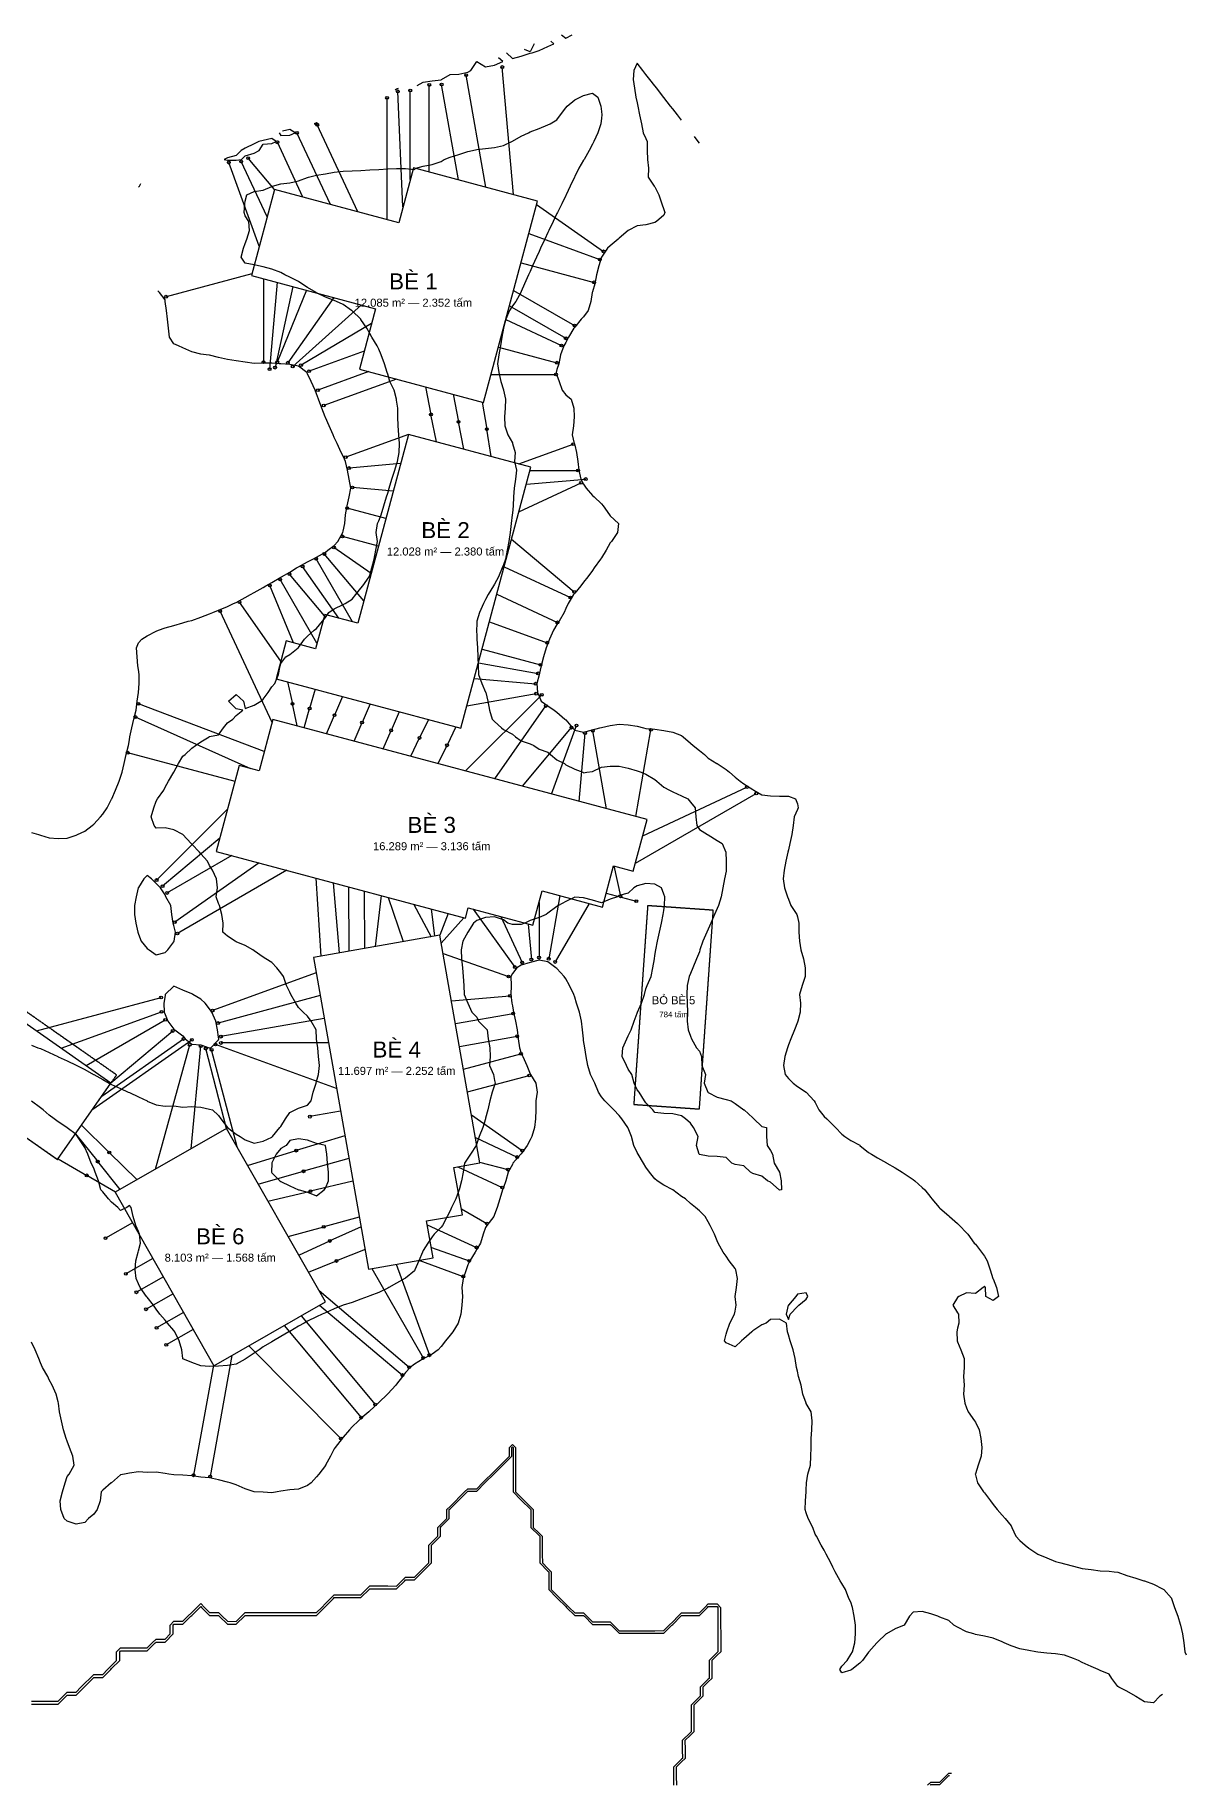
# Model space of a CAD drawing. Header units: millimetres. Extents: x -843915 to 388139, y -294015 to 727216.
# Drawn here: x -259105 to 388139, y -294015 to 690005 of the extents above; entities that cross this region are included whole.
import ezdxf
from ezdxf.enums import TextEntityAlignment as Align

# ---------------------------------------------------------------- set-up
doc = ezdxf.new("R2010")
doc.units = ezdxf.units.MM
doc.linetypes.add('DASHED', pattern=[1.524, 1.27, -0.254])
for name, color, linetype in [('BE PIN', 4, 'Continuous'), ('BE PIN - TEN', 7, 'Continuous'), ('DAY NEO BO (SO BO)', 8, 'Continuous'), ('DAY NEO DAY (SO BO)', 6, 'Continuous'), ('DAY NOI BE (SO BO)', 2, 'Continuous'), ('MNC 649.5', 5, 'Continuous'), ('MNDB 662.76', 3, 'Continuous'), ('PHAN BO', 1, 'DASHED')]:
    doc.layers.add(name, color=color, linetype=linetype)
doc.styles.add('VN', font='arial.ttf')

msp = doc.modelspace()

# ---------------------------------------------------------------- linework, layer by layer
at = {"layer": 'BE PIN'}
for points in [[(-124433, 603126), (-137374, 554830), (-67541, 536118), (-76651, 502121), (-6839, 483415), (23495, 596621), (-46317, 615327), (-54600, 584415)], [(-49147, 465447), (-77617, 359195), (-96189, 364172), (-101365, 344853), (-117849, 349270), (-123543, 328019), (-19570, 300160), (19771, 446981)], [(-157146, 230908), (-17079, 193377), (-15527, 199172), (20902, 189411), (26079, 208730), (60021, 199635), (66233, 222817), (77341, 219841), (85106, 248818), (-125333, 305205), (-133097, 276228), (-144205, 279204)], [(-427578, 179048), (-308757, 95849), (-306176, 99535), (-246460, 57721), (-216393, 100660), (-394931, 225673)], [(-31433, 183873), (-102491, 171344), (-71582, -3952), (-35130, 2476), (-38902, 23161), (-18753, 26565), (-23489, 53234), (-8969, 55750)], [(-151337, 75045), (-214036, 39337), (-158452, -58308), (-95801, -22311)]]:
    msp.add_lwpolyline(points, close=True, dxfattribs=at)
at = {"layer": 'DAY NEO BO (SO BO)'}
for p, q in [((9940, 600250), (3660, 671980)), ((-37390, 612940), (-37390, 661940)), ((-20970, 608540), (-30430, 662210)), ((-5510, 604390), (-16660, 667410)), ((-61130, 586160), (-61130, 654660)), ((-52210, 593340), (-55040, 658280)), ((-48070, 608800), (-48070, 658800)), ((-93000, 594700), (-111810, 635030)), ((-77550, 590560), (-100370, 639500)), ((-124430, 603130), (-139220, 620750)), ((-108460, 598850), (-122830, 629670)), ((-132970, 571250), (-150070, 618230)), ((-128570, 587670), (-143150, 618940)), ((22990, 594720), (60670, 568330)), ((18590, 578300), (58530, 563760)), ((14190, 561880), (55240, 550880)), ((-137120, 555800), (-185420, 542860)), ((-130610, 553020), (-130610, 506020)), ((-122880, 550950), (-127170, 502140)), ((-114190, 548620), (-124110, 502960)), ((-106460, 546550), (-122880, 505950)), ((-91010, 542410), (-116920, 505730)), ((10040, 546420), (44260, 526690)), ((-75550, 538270), (-114190, 503620)), ((7720, 537730), (39330, 519480)), ((-69790, 527710), (-109480, 504320)), ((5640, 530000), (36910, 515420)), ((-73940, 512260), (-104950, 500980)), ((1500, 514550), (34340, 505750)), ((-71330, 500700), (-99990, 490270)), ((-55880, 496550), (-96760, 481680)), ((-2640, 499090), (33860, 499110)), ((-49150, 465450), (-84390, 452630)), ((12950, 448810), (43490, 459920)), ((-53550, 449030), (-82440, 446510)), ((19270, 445110), (46270, 445110)), ((-57690, 433570), (-80600, 435580)), ((13060, 421930), (47950, 438200)), ((17200, 437380), (50570, 440320)), ((-61830, 418120), (-83560, 423950)), ((-65970, 402660), (-86250, 408100)), ((8920, 406470), (44170, 376920)), ((-80510, 359970), (-101030, 395470)), ((-74250, 371750), (-96430, 398180)), ((-70110, 387210), (-91000, 401840)), ((-100530, 347970), (-121270, 383920)), ((-96390, 363430), (-116010, 386790)), ((-88240, 362040), (-108600, 391120)), ((4780, 391020), (41940, 373690)), ((-113700, 348160), (-127090, 380500)), ((640, 375570), (34630, 359720)), ((-125790, 303490), (-154950, 366020)), ((-120880, 337960), (-144110, 371140)), ((-3510, 360110), (28910, 348310)), ((-7650, 344660), (25190, 335860)), ((-9720, 336930), (23760, 331030)), ((-12050, 328240), (22320, 325240)), ((-16930, 276160), (25850, 318940)), ((-16190, 312780), (22710, 319640)), ((-137710, 277460), (-202640, 306480)), ((-130190, 287070), (-200940, 313940)), ((-510, 271760), (28170, 312710)), ((14940, 267620), (42580, 300560)), ((31360, 263220), (45390, 301750)), ((46820, 259080), (50180, 297430)), ((62270, 254940), (54550, 298760)), ((78690, 250540), (87290, 299290)), ((-146610, 270240), (-206980, 286420)), ((82680, 239780), (141140, 267040)), ((78540, 224320), (146520, 263570)), ((-150750, 254790), (-190710, 214840)), ((-155150, 238370), (-187330, 211380)), ((-148450, 228580), (-184820, 207580)), ((-133000, 224440), (-180510, 191170)), ((-117540, 220300), (-179030, 184800)), ((-12640, 198400), (10720, 165930)), ((24340, 202240), (24320, 171240)), ((36010, 206070), (29760, 170620)), ((52430, 201670), (33430, 168760)), ((2820, 194260), (14870, 168430)), ((18270, 190120), (20010, 170200)), ((-29610, 173500), (7200, 160620)), ((-100950, 162630), (-159210, 141420)), ((-258270, 129990), (-188240, 148770)), ((-98700, 149830), (-156170, 134420)), ((-24950, 146910), (7930, 149750)), ((-244350, 120230), (-187970, 140750)), ((-22710, 134100), (9790, 139810)), ((-230420, 110480), (-185830, 136250)), ((-216500, 100730), (-181650, 129980)), ((-96440, 137030), (-154540, 126780)), ((-226640, 86020), (-170930, 125010)), ((-221480, 93390), (-175600, 125500)), ((-191310, 52280), (-172120, 122200)), ((-171320, 63660), (-165920, 121410)), ((-151340, 75050), (-163120, 120030)), ((-145470, 64750), (-159790, 119400)), ((-89490, 97640), (-157620, 122440)), ((-94010, 123240), (-154510, 123230)), ((-20460, 121300), (12050, 126990)), ((-18220, 108490), (14140, 117140)), ((-15970, 95690), (18810, 104970)), ((-13730, 82880), (14930, 62790)), ((-11480, 70080), (12070, 59070)), ((-21240, 53620), (3650, 41930)), ((-9060, 56290), (6870, 52000)), ((-19340, 29880), (-5040, 21650)), ((-38510, 21000), (-10790, 8270)), ((-43170, 1060), (-18270, -8020)), ((-36180, 8210), (-14990, 640)), ((-69760, -3630), (-40790, -53880)), ((-55980, -1200), (-37340, -52410)), ((-99380, -16030), (-48660, -59040)), ((-99070, -24190), (-52420, -63490)), ((-119010, -35650), (-75720, -87440)), ((-109470, -30170), (-67780, -80040)), ((-138950, -47100), (-87090, -99190)), ((-158700, -57860), (-170010, -119840)), ((-148490, -52580), (-160620, -120510))]:
    msp.add_line(p, q, dxfattribs=at)
for centre in [(3660, 671980), (-48070, 658800), (-37390, 661940), (-30430, 662210), (-16660, 667410), (-61130, 654660), (-55040, 658280), (-100370, 639500), (-122830, 629670), (-111810, 635030), (-139220, 620750), (-150070, 618230), (-143150, 618940), (58530, 563760), (60670, 568330), (55240, 550880), (-185420, 542860), (44260, 526690), (36910, 515420), (39330, 519480), (-130610, 506020), (-127170, 502140), (-124110, 502960), (-122880, 505950), (-116920, 505730), (-114190, 503620), (-109480, 504320), (34340, 505750), (-104950, 500980), (33860, 499110), (-99990, 490270), (-96760, 481680), (-84390, 452630), (43490, 459920), (-82440, 446510), (46270, 445110), (-80600, 435580), (47950, 438200), (50570, 440320), (-83560, 423950), (-86250, 408100), (-101030, 395470), (-96430, 398180), (-91000, 401840), (-121270, 383920), (-116010, 386790), (-108600, 391120), (-127090, 380500), (41940, 373690), (44170, 376920), (-154950, 366020), (-144110, 371140), (34630, 359720), (28910, 348310), (25190, 335860), (22320, 325240), (23760, 331030), (22710, 319640), (25850, 318940), (-202640, 306480), (-200940, 313940), (28170, 312710), (42580, 300560), (45390, 301750), (50180, 297430), (54550, 298760), (87290, 299290), (-206980, 286420), (141140, 267040), (146520, 263570), (-190710, 214840), (-187330, 211380), (-184820, 207580), (-180510, 191170), (-179030, 184800), (14870, 168430), (20010, 170200), (24320, 171240), (29760, 170620), (33430, 168760), (7200, 160620), (10720, 165930), (-188240, 148770), (7930, 149750), (-187970, 140750), (-159210, 141420), (9790, 139810), (-185830, 136250), (-181650, 129980), (-156170, 134420), (-175600, 125500), (-172120, 122200), (-170930, 125010), (-165920, 121410), (-163120, 120030), (-159790, 119400), (-157620, 122440), (-154540, 126780), (-154510, 123230), (12050, 126990), (14140, 117140), (18810, 104970), (12070, 59070), (14930, 62790), (6870, 52000), (3650, 41930), (-5040, 21650), (-14990, 640), (-10790, 8270), (-18270, -8020), (-48660, -59040), (-40790, -53880), (-37340, -52410), (-52420, -63490), (-75720, -87440), (-67780, -80040), (-87090, -99190), (-170010, -119840), (-160620, -120510)]:
    msp.add_circle(centre, 800, dxfattribs=at)
at = {"layer": 'DAY NEO DAY (SO BO)'}
for p, q in [((-39460, 492150), (-36440, 476690)), ((-24000, 488010), (-20980, 472550)), ((-7580, 483610), (-5040, 468280)), ((-33420, 461230), (-36440, 476690)), ((-17960, 457090), (-20980, 472550)), ((-2510, 452950), (-5040, 468280)), ((-117070, 326280), (-114330, 313900)), ((-101610, 322140), (-104670, 311320)), ((-86160, 318000), (-90660, 307560)), ((-111590, 301520), (-114330, 313900)), ((-107730, 300490), (-104670, 311320)), ((-95170, 297120), (-90660, 307560)), ((-70700, 313860), (-75210, 303420)), ((-54280, 309460), (-58790, 299020)), ((-37860, 305060), (-42850, 294750)), ((-79720, 292980), (-75210, 303420)), ((-63300, 288580), (-58790, 299020)), ((-22400, 300920), (-27390, 290610)), ((-47840, 284440), (-42850, 294750)), ((-32390, 280300), (-27390, 290610)), ((66370, 222780), (70160, 205700)), ((62130, 207500), (79030, 202970)), ((-87240, 84830), (-104470, 81790)), ((-236400, 72090), (-223850, 56500)), ((-232950, 77010), (-217340, 61680)), ((-84810, 71050), (-112160, 62690)), ((-201740, 46340), (-217340, 61680)), ((-139520, 54330), (-112160, 62690)), ((-246150, 58170), (-230020, 48790)), ((-211300, 40900), (-223850, 56500)), ((-133570, 43910), (-108060, 51080)), ((-82550, 58240), (-108060, 51080)), ((-213900, 39410), (-230020, 48790)), ((-128120, 34350), (-104210, 39890)), ((-80290, 45440), (-104210, 39890)), ((-204220, 22090), (-219430, 13430)), ((-116730, 14370), (-96730, 19810)), ((-76730, 25250), (-96730, 19810)), ((-75780, 19840), (-93280, 11900)), ((-110780, 3950), (-93280, 11900)), ((-192840, 2100), (-208050, -6560)), ((-105330, -5610), (-89540, 650)), ((-73520, 7030), (-89540, 650)), ((-186900, -8330), (-202110, -16980)), ((-181460, -17890), (-196670, -26540)), ((-175530, -28320), (-190730, -36970)), ((-170080, -37880), (-185290, -46530))]:
    msp.add_line(p, q, dxfattribs=at)
for centre in [(-36440, 476690), (-36440, 476690), (-20980, 472550), (-20980, 472550), (-5040, 468280), (-5040, 468280), (-114330, 313900), (-114330, 313900), (-104670, 311320), (-104670, 311320), (-90660, 307560), (-90660, 307560), (-75210, 303420), (-75210, 303420), (-58790, 299020), (-58790, 299020), (-42850, 294750), (-42850, 294750), (-27390, 290610), (-27390, 290610), (70160, 205700), (79030, 202970), (-104470, 81790), (-217340, 61680), (-217340, 61680), (-112160, 62690), (-112160, 62690), (-230020, 48790), (-230020, 48790), (-223850, 56500), (-223850, 56500), (-108060, 51080), (-108060, 51080), (-104210, 39890), (-104210, 39890), (-96730, 19810), (-96730, 19810), (-219430, 13430), (-93280, 11900), (-93280, 11900), (-89540, 650), (-89540, 650), (-208050, -6560), (-202110, -16980), (-196670, -26540), (-190730, -36970), (-185290, -46530)]:
    msp.add_circle(centre, 800, dxfattribs=at)
at = {"layer": 'DAY NOI BE (SO BO)'}
for p, q in [((-101120, 215900), (-98400, 172070)), ((-91460, 213310), (-88060, 173890)), ((-82770, 210980), (-82640, 174840)), ((-74080, 208650), (-73780, 176410)), ((-64420, 206060), (-67870, 177450)), ((-60550, 205030), (-52110, 180230)), ((-46060, 201140), (-36360, 183000)), ((-36410, 198560), (-34390, 183350)), ((-26750, 195970), (-31430, 183870)), ((-18050, 193640), (-30650, 179410))]:
    msp.add_line(p, q, dxfattribs=at)
at = {"layer": 'MNC 649.5'}
for points in [[(-261077, 121966), (-257435, 120572), (-256069, 120043), (-251062, 117837), (-246182, 115577), (-246054, 115517), (-241046, 113170), (-236038, 110823), (-235550, 110582), (-231031, 108300), (-226241, 105587), (-226023, 105468), (-221015, 102614), (-217393, 100592), (-216008, 99936), (-211000, 97595), (-206645, 95597), (-205992, 95297), (-200985, 92926), (-196081, 90602), (-195977, 90559), (-190969, 88358), (-185962, 87748), (-180954, 87954), (-175946, 87046), (-170938, 87474), (-165931, 87153), (-160923, 86083), (-159342, 85607), (-155915, 82478), (-154600, 80612), (-150908, 75617), (-150908, 75617), (-145900, 71962), (-143754, 70622), (-140892, 68743), (-135885, 66974), (-130877, 67953), (-125869, 70334), (-125586, 70622), (-121472, 75617), (-120862, 76351), (-118172, 80612), (-115854, 84130), (-112849, 85607), (-110846, 86635), (-105838, 88176), (-103762, 90602), (-102728, 95597), (-101089, 100592), (-100831, 101553), (-99636, 105587), (-99162, 110582), (-99650, 115577), (-100024, 120572), (-100831, 125317), (-100870, 125567), (-100995, 130562), (-103790, 135557), (-105838, 138241), (-108383, 140552), (-110846, 143092), (-112496, 145547), (-115190, 150542), (-115854, 151767), (-117675, 155537), (-119408, 160532), (-120862, 162743), (-123044, 165527), (-125869, 168382), (-129312, 170522), (-130877, 171384), (-135885, 174962), (-136692, 175517), (-140892, 177968), (-145900, 180058), (-146519, 180512), (-150908, 183315), (-153412, 185507), (-153352, 190502), (-154068, 195498), (-155421, 200493), (-155915, 201594), (-157263, 205488), (-156443, 210483), (-157102, 215478), (-159272, 220473), (-160923, 223079), (-162169, 225468), (-165931, 229634), (-166665, 230463), (-170938, 234944), (-171364, 235458), (-175916, 240453), (-175946, 240481), (-180954, 243102), (-185962, 244144), (-190969, 244033), (-192018, 245448), (-193826, 250443), (-192370, 255438), (-190969, 259247), (-190214, 260433), (-186592, 265428), (-185962, 267010), (-184025, 270423), (-180993, 275418), (-180954, 275509), (-178403, 280413), (-175946, 284536), (-174749, 285408), (-170938, 288904), (-168792, 290403), (-165931, 292484), (-161096, 295398), (-160923, 295479), (-155915, 296519), (-153197, 300393), (-150908, 303197), (-147927, 305388), (-145900, 307363), (-142283, 310383), (-145900, 311042), (-150360, 315378), (-145900, 319243), (-141917, 315378), (-140892, 311308), (-135885, 313265), (-132086, 315378), (-130877, 316584), (-127978, 320373), (-125869, 323447), (-124254, 325368), (-122190, 330363), (-121268, 335358), (-120862, 336607), (-118045, 340353), (-115854, 341602), (-111180, 345348), (-110846, 345681), (-107560, 350343), (-105838, 352008), (-102040, 355338), (-100831, 356310), (-97492, 360333), (-95823, 362433), (-93878, 365328), (-90815, 367295), (-85808, 369699), (-84695, 370323), (-80800, 372821), (-78654, 375318), (-75792, 378999), (-74749, 380313), (-71164, 385308), (-70785, 386280), (-69632, 390303), (-68449, 395299), (-67524, 400294), (-66576, 405289), (-67222, 410284), (-66499, 415279), (-65777, 416772), (-64447, 420274), (-63031, 425269), (-61455, 430264), (-60769, 432340), (-59868, 435259), (-58376, 440254), (-56846, 445249), (-55762, 448506), (-55207, 450244), (-54290, 455239), (-54215, 460234), (-54425, 465229), (-54910, 470224), (-55025, 475219), (-55085, 480214), (-55762, 484755), (-55830, 485209), (-57207, 490204), (-59489, 495199), (-60769, 499243), (-61124, 500194), (-62522, 505189), (-64416, 510184), (-65777, 513386), (-66764, 515179), (-69623, 520174), (-70785, 522172), (-72578, 525169), (-75792, 530051), (-75876, 530164), (-80800, 534918), (-81195, 535159), (-85808, 538521), (-89509, 540154), (-90815, 540766), (-95823, 542543), (-100831, 545036), (-101039, 545149), (-105838, 548095), (-109043, 550144), (-110846, 551393), (-115854, 553777), (-118671, 555139), (-120862, 556538), (-125869, 558405), (-130877, 559558), (-133381, 560134), (-135885, 560734), (-140892, 561671), (-143204, 565129), (-141862, 570124), (-140892, 572730), (-139989, 575119), (-138463, 580114), (-138878, 585109), (-140892, 588352), (-141396, 590104), (-141098, 595100), (-140892, 596610), (-140058, 600095), (-135885, 602006), (-130877, 602790), (-125869, 604807), (-125494, 605090), (-120862, 606240), (-115854, 606906), (-110846, 608087), (-105838, 609852), (-105346, 610085), (-100831, 611186), (-95823, 611996), (-90815, 612801), (-85808, 613458), (-80800, 613658), (-75792, 613814), (-70785, 614144), (-65777, 614455), (-60769, 614684), (-55762, 614901), (-50754, 614930), (-45746, 614445), (-44906, 615080), (-40738, 616261), (-35731, 617211), (-30723, 618906), (-28969, 620075), (-25715, 621262), (-20708, 622740), (-15700, 624454), (-13161, 625070), (-10692, 625601), (-5685, 626272), (-677, 626804), (4331, 627804), (8993, 630065), (9338, 630266), (14346, 633111), (18457, 635060), (19354, 635476), (24362, 637506), (29369, 639523), (30642, 640055), (34377, 642393), (36429, 645050), (39385, 649046), (40117, 650045), (44392, 653541), (47479, 655040), (49400, 655948), (54408, 657310), (57314, 655040), (59156, 650045), (59415, 647048), (59593, 645050), (59415, 643287), (59035, 640055), (57412, 635060), (55141, 630065), (54408, 628702), (52500, 625070), (49623, 620075), (49400, 619705), (46698, 615080), (44392, 610378), (44255, 610085), (41923, 605090), (39557, 600095), (39385, 599738), (37155, 595100), (34651, 590104), (34377, 589549), (32240, 585109), (29903, 580114), (29369, 578973), (27554, 575119), (25202, 570124), (24362, 568315), (22893, 565129), (20698, 560134), (19354, 557107), (18443, 555139), (16215, 550144), (14346, 545804), (14058, 545149), (11311, 540154), (9338, 537704), (7690, 535159), (5595, 530164), (4331, 525262), (4307, 525169), (3349, 520174), (2569, 515179), (1774, 510184), (1001, 505189), (1671, 500194), (2900, 495199), (4331, 490412), (4392, 490204), (5548, 485209), (5354, 480214), (4855, 475219), (5011, 470224), (6748, 465229), (9338, 460733), (9498, 460234), (10889, 455239), (10597, 450244), (11735, 445249), (11182, 440254), (10317, 435259), (10032, 430264), (9727, 425269), (9338, 421106), (9255, 420274), (8696, 415279), (8142, 410284), (7354, 405289), (6477, 400294), (5479, 395299), (4331, 392012), (3646, 390303), (1531, 385308), (-677, 381293), (-1303, 380313), (-4254, 375318), (-5685, 372530), (-6953, 370323), (-9085, 365328), (-10574, 360333), (-10692, 358668), (-10925, 355338), (-10692, 352008), (-10577, 350343), (-10303, 345348), (-10066, 340353), (-9858, 335358), (-9649, 330363), (-7899, 325368), (-5685, 320489), (-5658, 320373), (-4534, 315378), (-3532, 310383), (-1966, 305388), (-677, 304063), (3285, 300393), (4331, 299415), (9338, 296772), (11172, 295398), (14346, 293195), (19354, 291459), (21471, 290403), (24362, 288470), (29369, 286657), (30744, 285408), (34377, 282513), (38576, 280413), (39385, 279706), (44392, 277101), (48961, 275418), (49400, 275032), (51147, 275418), (54408, 275926), (59415, 278375), (64423, 278828), (69431, 278800), (74438, 277656), (79446, 276274), (81822, 275418), (84454, 274384), (89462, 271292), (90583, 270423), (94469, 267035), (97669, 265428), (99477, 264487), (104485, 262173), (108013, 260433), (109492, 258701), (112219, 255438), (112462, 250443), (113156, 245448), (114500, 243334), (119052, 240453), (119508, 240194), (124515, 237047), (127358, 235458), (129298, 230463), (129490, 225468), (129523, 224469), (129620, 220473), (129523, 219885), (128707, 215478), (127726, 210483), (126662, 205488), (125169, 200493), (124515, 198887), (122943, 195498), (120915, 190502), (119508, 187298), (118635, 185507), (116513, 180512), (114827, 175517), (114500, 174518), (112919, 170522), (110864, 165527), (109492, 162197), (108756, 160532), (107588, 155537), (107517, 150542), (107651, 145547), (107795, 140552), (107710, 135557), (108240, 130562), (109492, 127066), (109985, 125567), (112887, 120572), (114500, 118711), (115598, 115577), (115820, 110582), (117924, 105587), (117196, 100592), (119332, 95597), (119508, 95401), (124515, 92800), (129523, 91467), (132340, 90602), (134531, 89257), (139538, 85719), (139661, 85607), (144546, 81069), (145088, 80612), (149554, 76187), (152214, 75617), (152214, 70622), (152707, 65627), (154562, 62852), (155589, 60632), (156521, 55637), (159569, 50642), (159569, 50642), (160453, 45647), (160748, 40652), (159569, 40478), (159306, 40652), (154562, 44985), (152892, 45647), (149554, 48327), (144546, 49777), (143221, 50642), (139538, 54176), (134531, 54839), (132812, 55637), (129523, 58824), (124515, 59368), (119508, 59570), (114500, 60550), (114348, 60632), (112908, 65627), (113819, 70622), (111267, 75617), (109492, 78114), (106743, 80612), (104485, 82164), (99477, 83290), (94469, 83653), (89462, 84190), (88287, 85607), (84454, 89475), (83658, 90602), (80676, 95597), (79446, 96792), (77808, 100592), (76538, 105587), (74438, 108566), (73423, 110582), (70986, 115577), (71491, 120572), (73654, 125567), (74438, 127249), (76204, 130562), (77803, 135557), (79446, 140060), (79678, 140552), (82002, 145547), (83607, 150542), (84454, 153616), (85113, 155537), (87337, 160532), (88385, 165527), (89236, 170522), (89462, 172339), (90001, 175517), (90979, 180512), (92152, 185507), (93110, 190502), (94131, 195498), (94469, 197768), (94854, 200493), (95128, 205488), (94469, 206838), (93157, 210483), (89462, 212439), (84454, 212966), (79446, 211606), (77594, 210483), (74438, 207537), (69431, 206084), (68377, 205488), (64423, 204144), (59415, 201947), (54408, 203555), (49400, 204929), (44392, 205210), (39385, 202845), (35233, 200493), (34377, 199961), (29369, 196258), (28434, 195498), (24362, 193741), (19354, 192146), (16284, 190502), (14346, 189877), (9338, 189809), (6835, 190502), (4331, 192500), (-677, 194220), (-5685, 193821), (-10692, 192122), (-12473, 190502), (-15677, 185507), (-15700, 185467), (-18555, 180512), (-19378, 175517), (-19354, 170522), (-18740, 165527), (-18304, 160532), (-17962, 155537), (-17807, 150542), (-15700, 145688), (-15641, 145547), (-13502, 140552), (-10692, 137666), (-9684, 135557), (-5685, 131554), (-4786, 130562), (-4312, 125567), (-3269, 120572), (-3165, 115577), (-3448, 110582), (-1354, 105587), (-677, 102181), (-411, 100592), (-677, 99516), (-1993, 95597), (-3266, 90602), (-4402, 85607), (-5685, 80985), (-5797, 80612), (-7282, 75617), (-9253, 70622), (-10692, 66660), (-11035, 65627), (-14137, 60632), (-15700, 58381), (-17492, 55637), (-18334, 50642), (-19188, 45647), (-20536, 40652), (-20708, 40211), (-22541, 35657), (-24881, 30662), (-25715, 28782), (-27262, 25667), (-30012, 20672), (-30723, 19616), (-34548, 15677), (-35731, 14148), (-38272, 10682), (-40738, 6509), (-41187, 5687), (-43312, 692), (-45437, -4303), (-45746, -4845), (-50754, -9086), (-51132, -9299), (-55762, -11902), (-60180, -14294), (-60769, -14650), (-65777, -17088), (-70785, -18923), (-71754, -19289), (-75792, -20830), (-80800, -22640), (-85808, -24284), (-85808, -24284), (-90815, -26210), (-95823, -28533), (-97550, -29279), (-100831, -30762), (-105838, -33258), (-107716, -34274), (-110846, -36090), (-115854, -38996), (-116323, -39269), (-120862, -41902), (-124930, -44264), (-125869, -44809), (-130877, -47686), (-133117, -49259), (-135885, -51132), (-140379, -54254), (-140892, -54587), (-145900, -57346), (-150908, -58146), (-155915, -58437), (-160923, -58694), (-165931, -58261), (-170938, -56394), (-175946, -54321), (-175998, -54254), (-176572, -49259), (-178013, -44264), (-180490, -39269), (-180954, -38436), (-184531, -34274), (-185962, -32551), (-188935, -29279), (-190969, -26455), (-192534, -24284), (-195977, -19705), (-196311, -19289), (-200015, -14294), (-200985, -12296), (-202140, -9299), (-202814, -4303), (-202415, 692), (-201130, 5687), (-200985, 6263), (-199844, 10682), (-200405, 15677), (-200985, 17162), (-202464, 20672), (-203838, 25667), (-205073, 30662), (-205992, 31893), (-207495, 30662), (-211000, 29010), (-212492, 30662), (-216008, 33772), (-217786, 35657), (-221015, 39491), (-222017, 40652), (-223473, 45647), (-225183, 50642), (-226023, 52795), (-227582, 55637), (-229463, 60632), (-231031, 64503), (-231758, 65627), (-235120, 70622), (-236038, 71721), (-241046, 75531), (-241165, 75617), (-246054, 78817), (-248269, 80612), (-251062, 82711), (-254576, 85607), (-256069, 86803), (-261077, 90471)], [(-105838, 39389), (-100831, 37298), (-96472, 40652), (-95823, 41505), (-94086, 45647), (-94081, 50642), (-94703, 55637), (-95076, 60632), (-95823, 65627), (-95823, 65627), (-100831, 66769), (-105838, 68565), (-110846, 69314), (-115854, 68303), (-117831, 65627), (-120862, 63803), (-123430, 60632), (-125869, 55765), (-125923, 55637), (-126145, 50642), (-125869, 50194), (-121377, 45647), (-120862, 45294), (-115854, 42918), (-110846, 40701), (-110638, 40652), (-105838, 39389)], [(-261077, -248583), (-256069, -248582), (-251062, -248581), (-246054, -248579), (-241528, -244065), (-241046, -243574), (-236038, -243572), (-231524, -239070), (-231031, -238566), (-226528, -234075), (-226023, -233576), (-221015, -233578), (-216506, -229080), (-216008, -228593), (-211488, -224085), (-211485, -219090), (-211000, -218610), (-205992, -218611), (-200985, -218612), (-195977, -218613), (-191447, -214095), (-190969, -213621), (-185962, -213622), (-181428, -209100), (-181426, -204104), (-180954, -203635), (-175946, -203636), (-171408, -199109), (-170938, -198644), (-166398, -194114), (-165931, -193651), (-165466, -194114), (-160923, -198646), (-155915, -198647), (-155451, -199109), (-150908, -203641), (-145900, -203642), (-141356, -199109), (-140892, -198650), (-135885, -198651), (-130877, -198652), (-125869, -198652), (-120862, -198653), (-115854, -198654), (-110846, -198655), (-105838, -198656), (-100831, -198657), (-96277, -194114), (-95823, -193664), (-91267, -189119), (-90815, -188671), (-85808, -188672), (-80800, -188674), (-75792, -188675), (-71230, -184124), (-70785, -183684), (-65777, -183685), (-60769, -183686), (-55762, -183688), (-51192, -179129), (-50754, -178697), (-45746, -178698), (-41171, -174134), (-40738, -173709), (-36157, -169139), (-36154, -164144), (-36153, -159149), (-35731, -158735), (-31139, -154154), (-31137, -149159), (-30723, -148751), (-26125, -144164), (-26121, -139169), (-25715, -138770), (-21108, -134174), (-20708, -133780), (-16095, -129179), (-15700, -128790), (-10692, -128793), (-6072, -124184), (-5685, -123803), (-1059, -119189), (-677, -118813), (3954, -114194), (4331, -113822), (8965, -109199), (8967, -104204), (9338, -103836), (9706, -104204), (9707, -109199), (9709, -114194), (9711, -119189), (9713, -124184), (9716, -129179), (14346, -133797), (14724, -134174), (19354, -138792), (19732, -139169), (19735, -144164), (19739, -149159), (24362, -153770), (24747, -154154), (24751, -159149), (24756, -164144), (24762, -169139), (29369, -173735), (29770, -174134), (29772, -179129), (29774, -184124), (34377, -188715), (34783, -189119), (39385, -193710), (39791, -194114), (44392, -198704), (49400, -198706), (49805, -199109), (54408, -203700), (59415, -203702), (64423, -203704), (64825, -204104), (69431, -208698), (74438, -208700), (79446, -208701), (84454, -208695), (89462, -208692), (94469, -208690), (99066, -204104), (99477, -203694), (104073, -199109), (104485, -198698), (109492, -198695), (114500, -198692), (119090, -194114), (119508, -193699), (124515, -193700), (124933, -194114), (124937, -199109), (124941, -204104), (124943, -209100), (124943, -214095), (124944, -219090), (124515, -219516), (119936, -224085), (119938, -229080), (119941, -234075), (119508, -234507), (114933, -239070), (114933, -244065), (114500, -244492), (109921, -249060), (109922, -254055), (109914, -259050), (109907, -264045), (109492, -264463), (104904, -269040), (104906, -274035), (104919, -279030), (104485, -279466), (99914, -284025), (99922, -289020), (99950, -294015)], [(244288, -294015), (244700, -293675), (249708, -293670), (254369, -289020), (254715, -288675), (255064, -288672)]]:
    msp.add_lwpolyline(points, dxfattribs=at)
at = {"layer": 'MNDB 662.76'}
for points in [[(36960, 690005), (39385, 688306), (42903, 690005)], [(5962, 680015), (9338, 676752), (14346, 678128), (19354, 679717), (20418, 680015), (24362, 681259), (29369, 683577), (32597, 685010), (30964, 686601)], [(21504, 685010), (19354, 680546), (16213, 681877)], [(-44111, 661666), (-40738, 663571), (-35731, 664190), (-30723, 664795), (-30473, 665030), (-25715, 667821), (-20708, 667966), (-15700, 669050), (-13958, 670025), (-10692, 675020)], [(-10692, 675020), (-5685, 672181), (-677, 673000), (3913, 675020), (1509, 677200)], [(104485, 642110), (102195, 645050), (99477, 648539), (98300, 650045), (94469, 654944), (94395, 655040), (90504, 660035), (89462, 661373), (86603, 665030), (84454, 667778), (82704, 670025), (79446, 674207), (77566, 670025), (77274, 665030), (78058, 660035), (78819, 655040), (79446, 651956), (79853, 650045), (80872, 645050), (81985, 640055), (82872, 635060), (84454, 631851), (85120, 630065), (85225, 625070), (85414, 620075), (85886, 615080), (85756, 610085), (89100, 605090), (89462, 604704), (91682, 600095), (93371, 595100), (94469, 591925), (95054, 590104), (94469, 588757), (90366, 585109), (89462, 584606), (84454, 583306), (79446, 582793), (74463, 580114), (74438, 580098), (69431, 575718), (68744, 575119), (64423, 571377), (62833, 570124), (59415, 565129), (59415, 565129), (57864, 560134), (56709, 555139), (55615, 550144), (54408, 545649), (54270, 545149), (53374, 540154), (51944, 535159), (49400, 531615), (48065, 530164), (44392, 525809), (43901, 525169), (40923, 520174), (39385, 517087), (38286, 515179), (36380, 510184), (35414, 505189), (34377, 501989), (33918, 500194), (34377, 498682), (35711, 495199), (37409, 490204), (39385, 487634), (42407, 485209), (43930, 480214), (44033, 475219), (43720, 470224), (42903, 465229), (44067, 460234), (44392, 459332), (45318, 455239), (46186, 450244), (46720, 445249), (47859, 440254), (49400, 437475), (50852, 435259), (54408, 431142), (55259, 430264), (59415, 426363), (60434, 425269), (64045, 420274), (64423, 419719), (69081, 415279), (68442, 410284), (65022, 405289), (64423, 404409), (62096, 400294), (59415, 396059), (58890, 395299), (55312, 390303), (54408, 388931), (51856, 385308), (49400, 382259), (47840, 380313), (44392, 376096), (43771, 375318), (40710, 370323), (39385, 367469), (38501, 365328), (35660, 360333), (34377, 358572), (32421, 355338), (30245, 350343), (29369, 347925), (28386, 345348), (26911, 340353), (25552, 335358), (24409, 330363), (24362, 330143), (23165, 325368), (23500, 320373), (24362, 318247), (25577, 315378), (29369, 312817), (32899, 310383), (34377, 309188), (38892, 305388), (39385, 304843), (43059, 300393), (44392, 299144), (49400, 297953), (54408, 299345), (58462, 300393), (59415, 300672), (64423, 301752), (69431, 302523), (74438, 302046), (79446, 301319), (83088, 300393), (84454, 300124), (89462, 299689), (94469, 298970), (99477, 298038), (104485, 296120), (105331, 295398), (109492, 291819), (111053, 290403), (114500, 287674), (117337, 285408), (119508, 283390), (124353, 280413), (124515, 280309), (129523, 276995), (131490, 275418), (134531, 272634), (137367, 270423), (139538, 268976), (144546, 265759), (145068, 265428), (149554, 262732), (154562, 262111), (159569, 261989), (164577, 261986), (168476, 260433), (169585, 257750), (169955, 255438), (169585, 254594), (167835, 250443), (167268, 245448), (166537, 240453), (165400, 235458), (164577, 231901), (164222, 230463), (163061, 225468), (162185, 220473), (161687, 215478), (162269, 210483), (164122, 205488), (164577, 204091), (165935, 200493), (169303, 195498), (169585, 194224), (170430, 190502), (170474, 185507), (170837, 180512), (171518, 175517), (173101, 170522), (174047, 165527), (173911, 160532), (172238, 155537), (170730, 150542), (171349, 145547), (171265, 140552), (169845, 135557), (169585, 134844), (167892, 130562), (165889, 125567), (164577, 122116), (164021, 120572), (162547, 115577), (161819, 110582), (162756, 105587), (164577, 103294), (167301, 100592), (169585, 98805), (174592, 95597), (174592, 95597), (178977, 90602), (179600, 89810), (181694, 85607), (184608, 81946), (186216, 80612), (189615, 77157), (190992, 75617), (194623, 71980), (196364, 70622), (199631, 68430), (204638, 65699), (204739, 65627), (209646, 61683), (211359, 60632), (214654, 58626), (219662, 55781), (219933, 55637), (224669, 52999), (228568, 50642), (229677, 49772), (234685, 46368), (235611, 45647), (239692, 42000), (241212, 40652), (244700, 36265), (245204, 35657), (249353, 30662), (249708, 30329), (254715, 26056), (255073, 25667), (259723, 21703), (260758, 20672), (264731, 16451), (265375, 15677), (269057, 10682), (269738, 10002), (273229, 5687), (274746, 3265), (276377, 692), (278015, -4303), (279568, -9299), (279754, -9427), (281532, -14294), (282773, -19289), (279754, -21539), (275564, -19289), (275328, -14294), (274746, -13488), (274020, -14294), (269738, -17642), (264731, -17196), (260423, -19289), (259723, -19951), (256959, -24284), (259723, -28529), (260184, -29279), (260383, -34274), (259723, -37202), (259231, -39269), (259536, -44264), (259723, -44846), (261504, -49259), (263320, -54254), (263484, -59249), (263006, -64244), (263330, -69239), (262992, -74234), (263699, -79229), (264731, -81926), (265683, -84224), (269229, -89219), (269738, -89916), (271868, -94214), (272795, -99209), (273415, -104204), (272943, -109199), (271310, -114194), (269738, -118967), (269662, -119189), (269738, -119522), (270897, -124184), (274271, -129179), (274746, -129792), (278146, -134174), (279754, -136228), (281960, -139169), (284762, -142220), (286511, -144164), (289769, -148220), (290277, -149159), (292485, -154154), (294777, -156581), (297620, -159149), (299785, -160775), (304763, -164144), (304792, -164162), (309800, -166339), (314808, -168341), (317687, -169139), (319815, -169713), (324823, -171048), (329831, -172198), (334838, -172876), (339846, -173538), (344854, -173736), (347805, -174134), (349862, -174395), (354869, -176231), (359877, -177687), (364391, -179129), (364885, -179288), (369892, -181086), (374900, -183637), (375655, -184124), (379908, -188972), (379998, -189119), (381657, -194114), (383453, -199109), (384915, -203646), (385061, -204104), (386175, -209100), (386933, -214095), (387549, -219090), (388139, -220869)], [(-56596, 659202), (-55762, 659781), (-54666, 660035)], [(-100831, 639828), (-100107, 640055), (-100831, 640554), (-102159, 640055), (-100831, 639828)], [(-150908, 619544), (-145900, 619550), (-142947, 620075), (-140892, 622024), (-135885, 623614), (-132966, 625070), (-130877, 628646), (-125869, 629025), (-123543, 630065), (-125869, 631737), (-130877, 630597), (-133227, 630065), (-135885, 628851), (-140892, 626306), (-143169, 625070), (-145900, 622242), (-150908, 620978), (-152670, 620075), (-150908, 619544)], [(-121869, 635060), (-120862, 633549), (-115854, 633720), (-112724, 635060), (-115854, 636793), (-119942, 635977)], [(114500, 629276), (113883, 630065), (111699, 632859)], [(-200985, 604446), (-200322, 605090), (-199566, 606505)], [(-261077, 241509), (-257049, 240453), (-256069, 240147), (-251062, 238639), (-246054, 238147), (-241046, 238389), (-236038, 240007), (-235166, 240453), (-231031, 242310), (-226916, 245448), (-226023, 246264), (-222245, 250443), (-221015, 251874), (-218591, 255438), (-216008, 260332), (-215959, 260433), (-213795, 265428), (-211801, 270423), (-211000, 272617), (-210111, 275418), (-208874, 280413), (-207858, 285408), (-206618, 290403), (-205992, 293763), (-205689, 295398), (-204667, 300393), (-203530, 305388), (-202255, 310383), (-201577, 315378), (-200985, 320226), (-200966, 320373), (-200436, 325368), (-200614, 330363), (-200985, 333155), (-201235, 335358), (-201629, 340353), (-201934, 345348), (-200985, 348244), (-199099, 350343), (-195977, 352068), (-190969, 354808), (-189660, 355338), (-185962, 356656), (-180954, 358028), (-175946, 359381), (-173047, 360333), (-170938, 360873), (-165931, 362648), (-160923, 364580), (-159097, 365328), (-155915, 366589), (-150908, 368738), (-147429, 370323), (-145900, 370964), (-140892, 373711), (-137958, 375318), (-135885, 376474), (-130877, 379345), (-129208, 380313), (-125869, 382233), (-120862, 385085), (-120473, 385308), (-115854, 387950), (-112007, 390303), (-110846, 391027), (-105838, 393688), (-102834, 395299), (-100831, 396372), (-95823, 399232), (-94480, 400294), (-90815, 403043), (-88829, 405289), (-86050, 410284), (-85808, 410935), (-84937, 415279), (-84522, 420274), (-83555, 425269), (-82356, 430264), (-81563, 435259), (-82480, 440254), (-83416, 445249), (-84584, 450244), (-85808, 453146), (-86933, 455239), (-89280, 460234), (-90815, 463769), (-91472, 465229), (-93731, 470224), (-95823, 474912), (-95955, 475219), (-97800, 480214), (-99685, 485209), (-100831, 488223), (-101614, 490204), (-103870, 495199), (-105838, 499449), (-106294, 500194), (-110846, 503712), (-115854, 504810), (-120862, 505072), (-121831, 505189), (-125869, 505488), (-130877, 505460), (-135885, 505202), (-140892, 505974), (-145900, 506769), (-150908, 507622), (-155915, 508634), (-160923, 509925), (-162871, 510184), (-165931, 510607), (-170938, 511880), (-175946, 514057), (-178471, 515179), (-180954, 516321), (-183549, 520174), (-184006, 525169), (-184524, 530164), (-185132, 535159), (-185824, 540154), (-185962, 541062), (-189181, 545149), (-189968, 546148)], [(-190969, 172816), (-185962, 174019), (-184444, 175517), (-180954, 180113), (-180801, 180512), (-180088, 185507), (-180954, 189358), (-181381, 190502), (-182216, 195498), (-182765, 200493), (-185468, 205488), (-185962, 206471), (-188538, 210483), (-190969, 212839), (-193615, 215478), (-195977, 217301), (-197874, 215478), (-200985, 210602), (-201030, 210483), (-202208, 205488), (-203156, 200493), (-203078, 195498), (-202322, 190502), (-201239, 185507), (-200985, 184467), (-199399, 180512), (-195977, 176417), (-194986, 175517), (-190969, 172816)], [(374900, -243044), (373384, -244065), (369892, -247850), (364885, -247173), (359877, -244173), (359702, -244065), (354869, -241319), (350418, -239070), (349862, -238704), (346476, -234075), (344854, -231601), (339846, -229629), (338758, -229080), (334838, -227345), (329831, -225047), (327625, -224085), (324823, -222859), (319815, -221054), (314808, -220328), (309800, -219863), (304792, -219240), (303670, -219090), (299785, -218345), (294777, -217504), (289769, -215806), (285890, -214095), (284762, -213565), (279754, -211473), (274746, -210334), (269738, -209362), (268918, -209100), (264731, -207824), (259723, -205332), (257598, -204104), (254715, -201519), (249708, -199580), (248495, -199109), (244700, -197699), (239692, -196502), (234685, -196851), (232740, -199109), (229677, -204104), (229677, -204104), (224669, -206283), (219662, -208946), (219499, -209100), (214654, -213762), (214290, -214095), (209781, -219090), (209646, -219279), (206153, -224085), (204638, -225600), (200182, -229080), (199631, -229446), (194623, -230958), (193433, -229080), (194623, -227148), (197556, -224085), (199631, -220550), (200520, -219090), (201844, -214095), (202379, -209100), (202198, -204104), (201590, -199109), (200602, -194114), (199631, -191300), (198571, -189119), (196609, -184124), (194623, -180643), (193646, -179129), (190873, -174134), (189615, -171615), (188435, -169139), (185795, -164144), (184608, -161988), (182888, -159149), (180309, -154154), (179600, -152885), (178327, -149159), (175695, -144164), (174592, -140989), (174029, -139169), (174168, -134174), (174530, -129179), (174592, -128219), (174808, -124184), (175411, -119189), (176915, -114194), (177204, -109199), (177325, -104204), (177378, -99209), (177657, -94214), (177859, -89219), (177273, -84224), (174592, -79457), (174495, -79229), (172648, -74234), (171683, -69239), (170235, -64244), (169585, -61398), (169094, -59249), (168375, -54254), (167244, -49259), (165487, -44264), (164577, -40887), (164076, -39269), (163442, -34274), (159569, -32079), (154562, -32317), (152031, -34274), (149554, -35309), (144546, -38703), (143924, -39269), (139538, -43197), (138272, -44264), (134531, -47543), (129523, -45413), (128627, -44264), (129523, -40497), (129861, -39269), (131690, -34274), (134189, -29279), (134531, -27614), (135209, -24284), (134625, -19289), (135377, -14294), (136014, -9299), (134917, -4303), (134531, -3547), (131289, 692), (129523, 3296), (127930, 5687), (125075, 10682), (124515, 12057), (122910, 15677), (120609, 20672), (119508, 22607), (117677, 25667), (114500, 28883), (112399, 30662), (109492, 33049), (106715, 35657), (104485, 36933), (99537, 40652), (99477, 40685), (94469, 43288), (90768, 45647), (89462, 46794), (86475, 50642), (84454, 53420), (83071, 55637), (79996, 60632), (79446, 61702), (77589, 65627), (76336, 70622), (74438, 75268), (74294, 75617), (70878, 80612), (69431, 82364), (66377, 85607), (64423, 87742), (61268, 90602), (59415, 93025), (57838, 95597), (55634, 100592), (54408, 103233), (53201, 105587), (51777, 110582), (50827, 115577), (50077, 120572), (49400, 124568), (49244, 125567), (48782, 130562), (48228, 135557), (47157, 140552), (45400, 145547), (44392, 148911), (43872, 150542), (41483, 155537), (39385, 159235), (38383, 160532), (34377, 165073), (33857, 165527), (29369, 168940), (24362, 169838), (19354, 168560), (14346, 166980), (11868, 165527), (9338, 162307), (8561, 160532), (8680, 155537), (8443, 150542), (9094, 145547), (9338, 144176), (10005, 140552), (11098, 135557), (12017, 130562), (12533, 125567), (13405, 120572), (14346, 117536), (15151, 115577), (17509, 110582), (19354, 105857), (19511, 105587), (22456, 100592), (23339, 95597), (22586, 90602), (22598, 85607), (22386, 80612), (21710, 75617), (20352, 70622), (19354, 68753), (17663, 65627), (14346, 60980), (14062, 60632), (9680, 55637), (9338, 54923), (7027, 50642), (5655, 45647), (4331, 41980), (3847, 40652), (2313, 35657), (822, 30662), (-677, 26834), (-1072, 25667), (-5005, 20672), (-5685, 19535), (-7026, 15677), (-8563, 10682), (-10692, 7344), (-11672, 5687), (-14649, 692), (-15700, -1465), (-16572, -4303), (-18307, -9299), (-18994, -14294), (-18703, -19289), (-19079, -24284), (-19557, -29279), (-20708, -33062), (-21185, -34274), (-24168, -39269), (-25715, -41168), (-28175, -44264), (-30723, -47391), (-32374, -49259), (-35731, -51841), (-40508, -54254), (-40738, -54400), (-45746, -57472), (-48067, -59249), (-50754, -62151), (-52535, -64244), (-55762, -68663), (-56245, -69239), (-60769, -74089), (-60917, -74234), (-65777, -78849), (-66172, -79229), (-70785, -83629), (-71388, -84224), (-75792, -87945), (-77124, -89219), (-80800, -92712), (-82276, -94214), (-85808, -98487), (-86425, -99209), (-90349, -104204), (-90815, -104955), (-92849, -109199), (-95763, -114194), (-95823, -114292), (-99528, -119189), (-100831, -120764), (-103804, -124184), (-105838, -125673), (-110846, -127597), (-115854, -127973), (-120862, -128779), (-122924, -129179), (-125869, -129720), (-130877, -129283), (-135885, -129179), (-135885, -129179), (-140892, -127405), (-145900, -125183), (-149372, -124184), (-150908, -123769), (-155915, -122501), (-160923, -121207), (-165931, -120911), (-170938, -120153), (-175946, -119860), (-180954, -119633), (-183893, -119189), (-185962, -118880), (-190969, -118033), (-195977, -118221), (-200985, -117962), (-205992, -118654), (-208809, -119189), (-211000, -119665), (-216008, -124058), (-216311, -124184), (-221015, -128259), (-221976, -129179), (-222468, -134174), (-224066, -139169), (-226023, -141737), (-228998, -144164), (-231031, -146427), (-236038, -147409), (-241046, -145695), (-242701, -144164), (-244541, -139169), (-244968, -134174), (-243616, -129179), (-242131, -124184), (-241046, -120577), (-239835, -119189), (-237001, -114194), (-237852, -109199), (-239696, -104204), (-241046, -100685), (-241580, -99209), (-243028, -94214), (-244151, -89219), (-245245, -84224), (-245806, -79229), (-246054, -78498), (-247263, -74234), (-249470, -69239), (-251062, -66182), (-251953, -64244), (-254908, -59249), (-256069, -56628), (-256960, -54254), (-258996, -49259), (-261077, -44996)], [(-160923, 120469), (-160297, 120572), (-155915, 124943), (-155753, 125567), (-155915, 126519), (-156465, 130562), (-157484, 135557), (-159707, 140552), (-160923, 142409), (-163342, 145547), (-165931, 147905), (-170319, 150542), (-170938, 150942), (-175946, 152964), (-180954, 155079), (-185814, 150542), (-185962, 149829), (-186713, 145547), (-186474, 140552), (-185962, 139160), (-184463, 135557), (-180954, 131004), (-180463, 130562), (-175946, 127208), (-174687, 125567), (-170938, 122483), (-165931, 122179), (-161218, 120572), (-160923, 120469)], [(164577, -32203), (165562, -29279), (169585, -24947), (170367, -24284), (174592, -20796), (175545, -19289), (174592, -17207), (169585, -17981), (168672, -19289), (164577, -24118), (164422, -24284), (163351, -29279), (164577, -32203)], [(-261077, -246875), (-256069, -246870), (-251062, -246864), (-246054, -246858), (-243253, -244065), (-241046, -241814), (-236038, -241808), (-233293, -239070), (-231031, -236761), (-228337, -234075), (-226023, -231788), (-221015, -231797), (-218291, -229080), (-216008, -226847), (-213238, -224085), (-213221, -219090), (-211000, -216893), (-205992, -216898), (-200985, -216902), (-195977, -216907), (-193157, -214095), (-190969, -211923), (-185962, -211928), (-183126, -209100), (-183120, -204104), (-180954, -201954), (-175946, -201959), (-173090, -199109), (-170938, -196974), (-168071, -194114), (-165931, -191990), (-163800, -194114), (-160923, -196984), (-155915, -196988), (-153787, -199109), (-150908, -201982), (-145900, -201986), (-143016, -199109), (-140892, -197002), (-135885, -197006), (-130877, -197010), (-125869, -197015), (-120862, -197019), (-115854, -197023), (-110846, -197027), (-105838, -197032), (-100831, -197036), (-97902, -194114), (-95823, -192051), (-92884, -189119), (-90815, -187066), (-85808, -187070), (-80800, -187076), (-75792, -187082), (-72827, -184124), (-70785, -182103), (-65777, -182110), (-60769, -182116), (-55762, -182123), (-52761, -179129), (-50754, -177145), (-45746, -177152), (-42721, -174134), (-40738, -172185), (-37685, -169139), (-37673, -164144), (-37666, -159149), (-35731, -157250), (-32627, -154154), (-32618, -149159), (-30723, -147288), (-27591, -144164), (-27575, -139169), (-25715, -137339), (-22543, -134174), (-20708, -132367), (-17511, -129179), (-15700, -127396), (-10692, -127407), (-7461, -124184), (-5685, -122436), (-2430, -119189), (-677, -117465), (2602, -114194), (4331, -112488), (7628, -109199), (7634, -104204), (9338, -102518), (11024, -104204), (11030, -109199), (11035, -114194), (11044, -119189), (11057, -124184), (11071, -129179), (14346, -132446), (16078, -134174), (19354, -137441), (21086, -139169), (21100, -144164), (21118, -149159), (24362, -152394), (26128, -154154), (26148, -159149), (26172, -164144), (26196, -169139), (29369, -172305), (31205, -174134), (31216, -179129), (31227, -184124), (34377, -187266), (36237, -189119), (39385, -192259), (41248, -194114), (44392, -197251), (49400, -197260), (51257, -199109), (54408, -202252), (59415, -202260), (64423, -202268), (66267, -204104), (69431, -207261), (74438, -207269), (79446, -207272), (84454, -207243), (89462, -207234), (94469, -207220), (97593, -204104), (99477, -202224), (102599, -199109), (104485, -197222), (109492, -197210), (114500, -197198), (117591, -194114), (119508, -192209), (124515, -192214), (126431, -194114), (126447, -199109), (126466, -204104), (126474, -209100), (126475, -214095), (126479, -219090), (124515, -221046), (121470, -224085), (121482, -229080), (121494, -234075), (119508, -236056), (116487, -239070), (116485, -244065), (114500, -246023), (111455, -249060), (111460, -254055), (111427, -259050), (111394, -264045), (109492, -265962), (106407, -269040), (106418, -274035), (106476, -279030), (104485, -281029), (101481, -284025), (101519, -289020), (101647, -294015)], [(242811, -294015), (244700, -292455), (249708, -292432), (253129, -289020), (254715, -287440), (256315, -287424)]]:
    msp.add_lwpolyline(points, dxfattribs=at)
at = {"layer": 'PHAN BO'}
for points in [[(-391730, 230245), (-434174, 169628), (-315353, 86429), (-306176, 99535), (-246460, 57721), (-213192, 105232)], [(85412, 200413), (77599, 88686), (114523, 86104), (122336, 197832)]]:
    msp.add_lwpolyline(points, close=True, dxfattribs=at)

# ---------------------------------------------------------------- texts
at = {"layer": 'BE PIN - TEN', "style": 'VN'}
for s, height, p in [('BÈ 1', 9000, (-46334, 551474)), ('12.085 m² — 2.352 tấm', 4500, (-46334, 539474)), ('BÈ 2', 9000, (-28256, 411576)), ('12.028 m² — 2.380 tấm', 4500, (-28256, 399576)), ('BÈ 3', 9000, (-36020, 245863)), ('16.289 m² — 3.136 tấm', 4500, (-36020, 233863)), ('BÈ 4', 9000, (-55701, 119547)), ('11.697 m² — 2.252 tấm', 4500, (-55701, 107547)), ('BÈ 6', 9000, (-154937, 14513)), ('8.103 m² — 1.568 tấm', 4500, (-154937, 2513))]:
    msp.add_text(s, height=height, dxfattribs=at).set_placement(p, align=Align.MIDDLE_CENTER)
at = {"layer": 'PHAN BO', "style": 'VN'}
for s, height, p in [('BỎ BÈ 5', 4500, (99968, 147259)), ('784 tấm', 3200, (99968, 139259))]:
    msp.add_text(s, height=height, dxfattribs=at).set_placement(p, align=Align.MIDDLE_CENTER)

doc.saveas('drawing.dxf')
